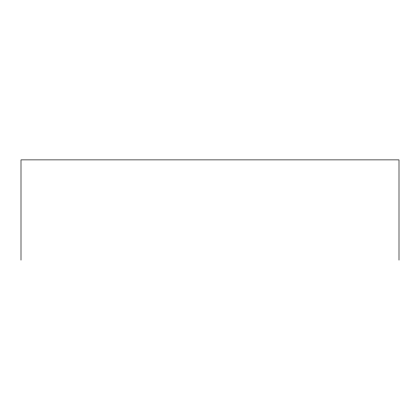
<?xml version="1.0" encoding="UTF-8"?>
<svg xmlns="http://www.w3.org/2000/svg" width="420" height="420" viewBox="0 0 420 420"><rect width="100%" height="100%" fill="white"/><g stroke="black" fill="none" stroke-linecap="round" stroke-linejoin="round"><path stroke-width="0.63" d="M399 260.116L399 159.884L21 159.884L21 260.116"/></g></svg>
